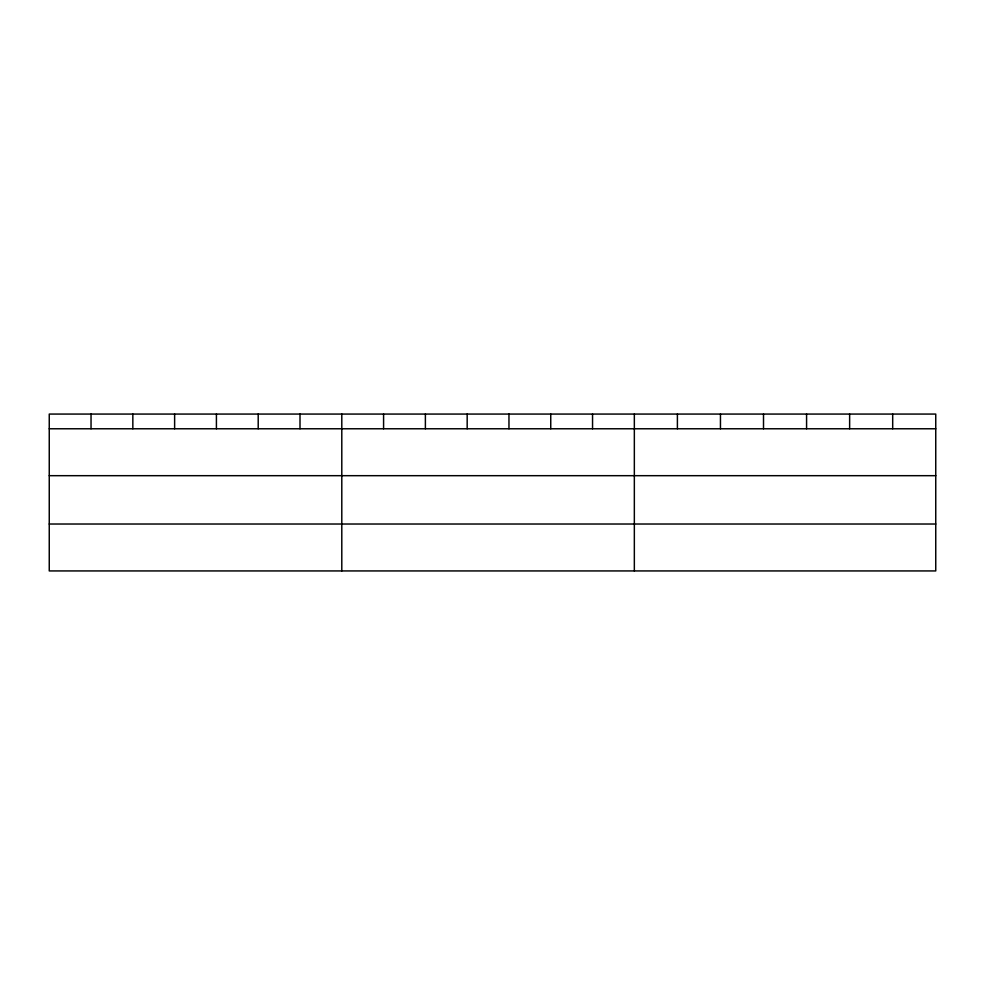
<?xml version="1.0" encoding="UTF-8"?>
<svg xmlns="http://www.w3.org/2000/svg" width="985" height="985" viewBox="0 0 985 985"><rect width="100%" height="100%" fill="white"/><g stroke="black" fill="none" stroke-linecap="round" stroke-linejoin="round"><path stroke-width="1.48" d="M935.75 475.681L935.75 414.069L49.25 414.069L49.25 570.931L935.75 570.931L935.75 475.681L49.25 475.681M49.25 428.77L935.75 428.77M49.25 524.02L935.75 524.02M892.693 414.069L892.693 428.77M849.636 414.069L849.636 428.77M806.58 414.069L806.58 428.77M763.51 414.069L763.51 428.77M720.454 414.069L720.454 428.77M677.397 414.069L677.397 428.77M634.34 414.069L634.34 570.931M592.551 414.069L592.551 428.77M550.75 414.069L550.75 428.77M508.962 414.069L508.962 428.77M467.173 414.069L467.173 428.77M425.385 414.069L425.385 428.77M383.584 414.069L383.584 428.77M341.795 414.069L341.795 570.931M300.006 414.069L300.006 428.77M258.205 414.069L258.205 428.77M216.417 414.069L216.417 428.77M174.628 414.069L174.628 428.77M132.84 414.069L132.84 428.77M91.039 414.069L91.039 428.77"/></g></svg>
